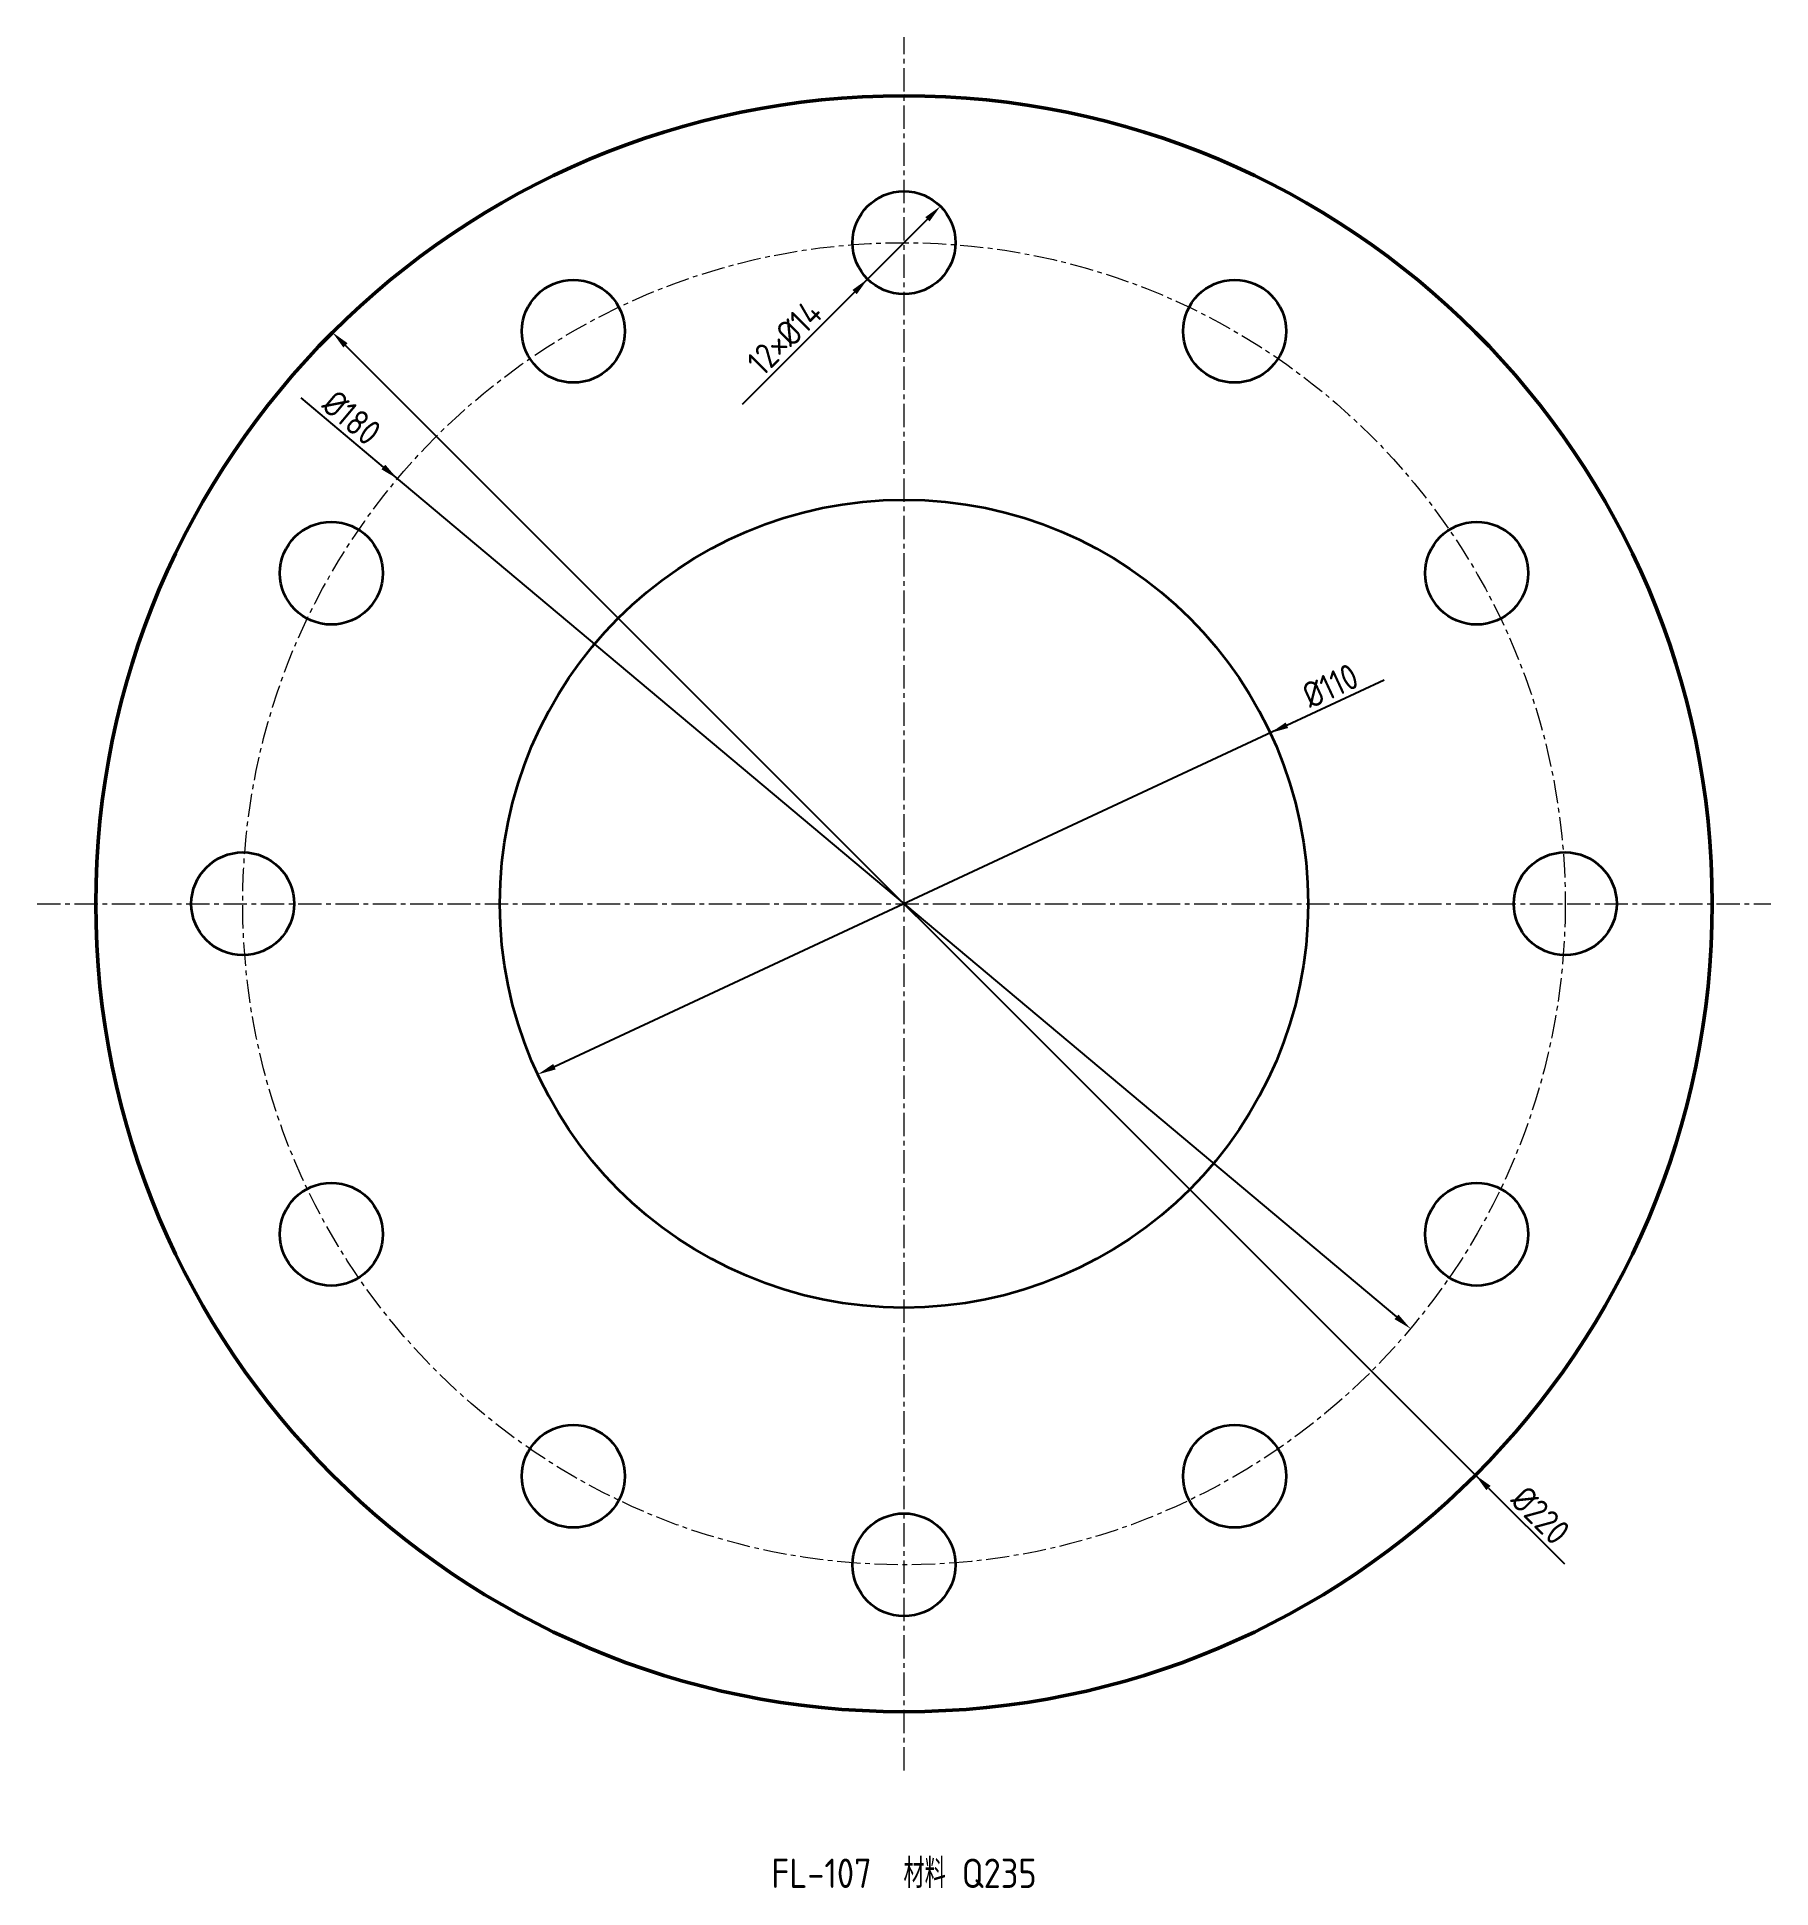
# Model space of a CAD drawing. Header units: millimetres. Extents: x -118 to 118, y -134 to 118.
import ezdxf
from ezdxf.enums import TextEntityAlignment as Align

# ---------------------------------------------------------------- set-up
doc = ezdxf.new("R2010")
doc.units = ezdxf.units.MM
doc.linetypes.add('CENTER', pattern=[5.08, 3.175, -0.635, 0.635, -0.635])
doc.layers.add('BORE', color=7, linetype='Continuous')
for name, color, linetype, lineweight in [('CENTER', 1, 'CENTER', 18), ('DIM', 3, 'Continuous', 18), ('HOLES', 7, 'Continuous', 35), ('OUTLINE', 7, 'Continuous', 50), ('TEXT', 7, 'Continuous', 25)]:
    doc.layers.add(name, color=color, linetype=linetype, lineweight=lineweight)
doc.styles.get("Standard").update_dxf_attribs({"font": 'gbenor.shx', "bigfont": 'gbcbig.shx'})
doc.dimstyles.new('AGENTCAD', dxfattribs={"dimtxt": 3.5, "dimasz": 2.5, "dimexe": 1.25, "dimexo": 0.625, "dimtad": 1, "dimdsep": 46, "dimtxsty": 'Standard', "dimcen": 2.5, "dimazin": 3, "dimtfac": 1, "dimtmove": 0, "dimatfit": 3})

msp = doc.modelspace()

# ---------------------------------------------------------------- linework, layer by layer
at = {"layer": 'BORE', "lineweight": 35}
msp.add_circle((0, 0), 55, dxfattribs=at)
at = {"layer": 'CENTER', "linetype": 'CENTER'}
for p, q in [((0, -118), (0, 118)), ((-118, 0), (118, 0))]:
    msp.add_line(p, q, dxfattribs=at)
msp.add_circle((0, 0), 90, dxfattribs=at)
at = {"layer": 'HOLES'}
for centre in [(0, 90), (-45, 77.942), (45, 77.942), (-77.942, 45), (77.942, 45), (-90, 0), (90, 0), (-77.942, -45), (77.942, -45), (-45, -77.942), (45, -77.942), (0, -90)]:
    msp.add_circle(centre, 7, dxfattribs=at)
at = {"layer": 'OUTLINE'}
msp.add_circle((0, 0), 110, dxfattribs=at)

# ---------------------------------------------------------------- texts
at = {"layer": 'TEXT'}
msp.add_text('FL-107  材料 Q235', height=4, dxfattribs=at).set_placement((0, -130), align=Align.TOP_CENTER)

# ---------------------------------------------------------------- dimensions: what is measured, and where the dimension line sits
at = {"layer": 'DIM'}
for p1, p2, text in [((4.95, 94.95), (-4.95, 85.05), '12×Ø14'), ((-77.782, 77.782), (77.782, -77.782), 'Ø220'), ((68.944, -57.851), (-68.944, 57.851), 'Ø180'), ((-49.847, -23.244), (49.847, 23.244), 'Ø110')]:
    msp.add_diameter_dim_2p(p1=p1, p2=p2, text=text, dimstyle='AGENTCAD', override={"dimtxt": 3.5}, dxfattribs=at).render()

doc.saveas('drawing.dxf')
